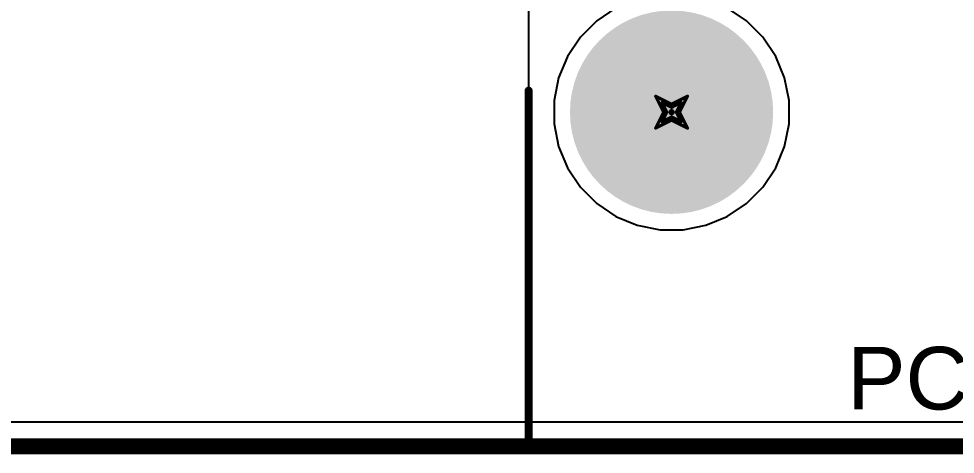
# Model space of a CAD drawing. Header units: inches. Extents: x -11 to 5428, y 0 to 5423.
# Drawn here: x 255.08 to 270.05, y -0.13 to 6.83 of the extents above; entities that cross this region are included whole.
import ezdxf

# ---------------------------------------------------------------- set-up
doc = ezdxf.new("R2010")
doc.units = ezdxf.units.IN
for name, color, linetype in [('Board Outline', 216, 'Continuous'), ('Bottom Layer', 5, 'Continuous'), ('Bottom Solder', 6, 'Continuous'), ('Drill Drawing', 1, 'Continuous'), ('GND', 16, 'Continuous'), ('Pad Holes', 156, 'Continuous'), ('PWR', 76, 'Continuous'), ('Top Layer', 1, 'Continuous'), ('Top Overlay', 2, 'Continuous'), ('Top Solder', 216, 'Continuous')]:
    doc.layers.add(name, color=color, linetype=linetype)
doc.styles.add('Arial', font='', dxfattribs={"height": 0.2})
doc.styles.get('Arial').set_extended_font_data('Arial')

# ---------------------------------------------------------------- blocks, each defined once
blk = doc.blocks.new('2_406549_1_772')
at = {"layer": 'Bottom Solder'}
h = blk.add_hatch(color=6, dxfattribs=at)
edge = h.paths.add_edge_path()
edge.add_arc((-6.35, -5.84), 0.0508, 0, 360)
at = {"layer": 'Pad Holes'}
h = blk.add_hatch(color=7, dxfattribs=at)
edge = h.paths.add_edge_path()
edge.add_arc((-6.35, -5.84), 1.625, 0, 360)
at = {"layer": 'Top Solder'}
h = blk.add_hatch(color=216, dxfattribs=at)
edge = h.paths.add_edge_path()
edge.add_arc((-6.35, -5.84), 0.0508, 0, 360)
at = {"layer": 'Top Overlay'}
for points in [[(-8.636, -11.176, 0.127, 0.127, 0), (-8.636, -5.496, 0.127, 0.127, 0)], [(-8.636, -11.176, 0.127, 0.127, 0), (8.636, -11.176, 0.127, 0.127, 0)]]:
    blk.add_lwpolyline(points, format="xyseb", dxfattribs=at)
for points in [[(-8.668, -5.496, 0.0635, 0.0635, 1), (-8.604, -5.496, 0.0635, 0.0635, 1)], [(-8.668, -11.176, 0.0635, 0.0635, 1), (-8.604, -11.176, 0.0635, 0.0635, 1)], [(-8.668, -11.176, 0.0635, 0.0635, 1), (-8.604, -11.176, 0.0635, 0.0635, 1)]]:
    blk.add_lwpolyline(points, format="xyseb", close=True, dxfattribs=at)
at = {"layer": 'Top Overlay', "style": 'Arial'}
blk.add_text('PCB Edge', height=1, rotation=360, dxfattribs=at).set_placement((-3.54, -10.589))

msp = doc.modelspace()

# ---------------------------------------------------------------- linework, layer by layer
at = {"layer": 'Board Outline'}
msp.add_lwpolyline([(0, 0, 0.254, 0.254, 0), (344, 0, 0.254, 0.254, 0)], format="xyseb", dxfattribs=at)
at = {"layer": 'Bottom Layer'}
for p, q in [((263.231, 16.003), (263.231, 0.001)), ((263.231, 7.501), (263.231, 0.388)), ((263.231, 0.388), (220.282, 0.388)), ((263.231, 0.001), (305.819, 0.001))]:
    msp.add_line(p, q, dxfattribs=at)
at = {"layer": 'Drill Drawing'}
for points in [[(265.263, 5.591, 0.0508, 0.0508, 0), (265.517, 5.464, 0.0508, 0.0508, 0)], [(265.263, 5.591, 0.0508, 0.0508, 0), (265.39, 5.337, 0.0508, 0.0508, 0)], [(265.517, 5.464, 0.0508, 0.0508, 0), (265.771, 5.591, 0.0508, 0.0508, 0)], [(265.644, 5.337, 0.0508, 0.0508, 0), (265.771, 5.591, 0.0508, 0.0508, 0)], [(265.365, 5.49, 0.0508, 0.0508, 0), (265.517, 5.414, 0.0508, 0.0508, 0)], [(265.365, 5.49, 0.0508, 0.0508, 0), (265.441, 5.337, 0.0508, 0.0508, 0)], [(265.517, 5.414, 0.0508, 0.0508, 0), (265.669, 5.49, 0.0508, 0.0508, 0)], [(265.593, 5.337, 0.0508, 0.0508, 0), (265.669, 5.49, 0.0508, 0.0508, 0)], [(265.263, 5.083, 0.0508, 0.0508, 0), (265.39, 5.337, 0.0508, 0.0508, 0)], [(265.365, 5.185, 0.0508, 0.0508, 0), (265.441, 5.337, 0.0508, 0.0508, 0)], [(265.365, 5.185, 0.0508, 0.0508, 0), (265.517, 5.261, 0.0508, 0.0508, 0)], [(265.517, 5.261, 0.0508, 0.0508, 0), (265.669, 5.185, 0.0508, 0.0508, 0)], [(265.593, 5.337, 0.0508, 0.0508, 0), (265.669, 5.185, 0.0508, 0.0508, 0)], [(265.644, 5.337, 0.0508, 0.0508, 0), (265.771, 5.083, 0.0508, 0.0508, 0)], [(265.263, 5.083, 0.0508, 0.0508, 0), (265.517, 5.21, 0.0508, 0.0508, 0)], [(265.517, 5.21, 0.0508, 0.0508, 0), (265.771, 5.083, 0.0508, 0.0508, 0)]]:
    msp.add_lwpolyline(points, format="xyseb", dxfattribs=at)
for points in [[(265.25, 5.591, 0.0254, 0.0254, 1), (265.276, 5.591, 0.0254, 0.0254, 1)], [(265.25, 5.591, 0.0254, 0.0254, 1), (265.276, 5.591, 0.0254, 0.0254, 1)], [(265.758, 5.591, 0.0254, 0.0254, 1), (265.784, 5.591, 0.0254, 0.0254, 1)], [(265.758, 5.591, 0.0254, 0.0254, 1), (265.784, 5.591, 0.0254, 0.0254, 1)], [(265.352, 5.49, 0.0254, 0.0254, 1), (265.377, 5.49, 0.0254, 0.0254, 1)], [(265.352, 5.49, 0.0254, 0.0254, 1), (265.377, 5.49, 0.0254, 0.0254, 1)], [(265.504, 5.464, 0.0254, 0.0254, 1), (265.53, 5.464, 0.0254, 0.0254, 1)], [(265.504, 5.464, 0.0254, 0.0254, 1), (265.53, 5.464, 0.0254, 0.0254, 1)], [(265.504, 5.414, 0.0254, 0.0254, 1), (265.53, 5.414, 0.0254, 0.0254, 1)], [(265.504, 5.414, 0.0254, 0.0254, 1), (265.53, 5.414, 0.0254, 0.0254, 1)], [(265.657, 5.49, 0.0254, 0.0254, 1), (265.682, 5.49, 0.0254, 0.0254, 1)], [(265.657, 5.49, 0.0254, 0.0254, 1), (265.682, 5.49, 0.0254, 0.0254, 1)], [(265.377, 5.337, 0.0254, 0.0254, 1), (265.403, 5.337, 0.0254, 0.0254, 1)], [(265.377, 5.337, 0.0254, 0.0254, 1), (265.403, 5.337, 0.0254, 0.0254, 1)], [(265.428, 5.337, 0.0254, 0.0254, 1), (265.454, 5.337, 0.0254, 0.0254, 1)], [(265.428, 5.337, 0.0254, 0.0254, 1), (265.454, 5.337, 0.0254, 0.0254, 1)], [(265.504, 5.261, 0.0254, 0.0254, 1), (265.53, 5.261, 0.0254, 0.0254, 1)], [(265.504, 5.261, 0.0254, 0.0254, 1), (265.53, 5.261, 0.0254, 0.0254, 1)], [(265.581, 5.337, 0.0254, 0.0254, 1), (265.606, 5.337, 0.0254, 0.0254, 1)], [(265.581, 5.337, 0.0254, 0.0254, 1), (265.606, 5.337, 0.0254, 0.0254, 1)], [(265.631, 5.337, 0.0254, 0.0254, 1), (265.657, 5.337, 0.0254, 0.0254, 1)], [(265.631, 5.337, 0.0254, 0.0254, 1), (265.657, 5.337, 0.0254, 0.0254, 1)], [(265.25, 5.083, 0.0254, 0.0254, 1), (265.276, 5.083, 0.0254, 0.0254, 1)], [(265.25, 5.083, 0.0254, 0.0254, 1), (265.276, 5.083, 0.0254, 0.0254, 1)], [(265.352, 5.185, 0.0254, 0.0254, 1), (265.377, 5.185, 0.0254, 0.0254, 1)], [(265.352, 5.185, 0.0254, 0.0254, 1), (265.377, 5.185, 0.0254, 0.0254, 1)], [(265.504, 5.21, 0.0254, 0.0254, 1), (265.53, 5.21, 0.0254, 0.0254, 1)], [(265.504, 5.21, 0.0254, 0.0254, 1), (265.53, 5.21, 0.0254, 0.0254, 1)], [(265.657, 5.185, 0.0254, 0.0254, 1), (265.682, 5.185, 0.0254, 0.0254, 1)], [(265.657, 5.185, 0.0254, 0.0254, 1), (265.682, 5.185, 0.0254, 0.0254, 1)], [(265.758, 5.083, 0.0254, 0.0254, 1), (265.784, 5.083, 0.0254, 0.0254, 1)], [(265.758, 5.083, 0.0254, 0.0254, 1), (265.784, 5.083, 0.0254, 0.0254, 1)]]:
    msp.add_lwpolyline(points, format="xyseb", close=True, dxfattribs=at)
at = {"layer": 'GND'}
for p, q in [((264.627, 7.003), (264.319, 6.797)), ((266.715, 6.797), (266.407, 7.003)), ((264.319, 6.797), (264.058, 6.535)), ((266.977, 6.535), (266.715, 6.797)), ((264.058, 6.535), (263.852, 6.227)), ((267.182, 6.227), (266.977, 6.535)), ((263.852, 6.227), (263.71, 5.886)), ((267.324, 5.886), (267.182, 6.227)), ((263.71, 5.886), (263.638, 5.522)), ((267.396, 5.522), (267.324, 5.886)), ((263.638, 5.522), (263.638, 5.152)), ((267.396, 5.152), (267.396, 5.522)), ((263.638, 5.152), (263.71, 4.789)), ((267.324, 4.789), (267.396, 5.152)), ((263.71, 4.789), (263.852, 4.447)), ((267.182, 4.447), (267.324, 4.789)), ((263.852, 4.447), (264.058, 4.14)), ((266.977, 4.14), (267.182, 4.447)), ((264.058, 4.14), (264.319, 3.878)), ((266.715, 3.878), (266.977, 4.14)), ((264.319, 3.878), (264.627, 3.672)), ((266.407, 3.672), (266.715, 3.878)), ((264.627, 3.672), (264.969, 3.531)), ((266.065, 3.531), (266.407, 3.672)), ((264.969, 3.531), (265.332, 3.458)), ((265.332, 3.458), (265.702, 3.458)), ((265.702, 3.458), (266.065, 3.531)), ((343.612, 0.388), (0.388, 0.388))]:
    msp.add_line(p, q, dxfattribs=at)
at = {"layer": 'PWR'}
for p, q in [((264.627, 7.003), (264.319, 6.797)), ((266.715, 6.797), (266.407, 7.003)), ((264.319, 6.797), (264.058, 6.535)), ((266.977, 6.535), (266.715, 6.797)), ((264.058, 6.535), (263.852, 6.227)), ((267.182, 6.227), (266.977, 6.535)), ((263.852, 6.227), (263.71, 5.886)), ((267.324, 5.886), (267.182, 6.227)), ((263.71, 5.886), (263.638, 5.522)), ((267.396, 5.522), (267.324, 5.886)), ((263.638, 5.522), (263.638, 5.152)), ((267.396, 5.152), (267.396, 5.522)), ((263.638, 5.152), (263.71, 4.789)), ((267.324, 4.789), (267.396, 5.152)), ((263.71, 4.789), (263.852, 4.447)), ((267.182, 4.447), (267.324, 4.789)), ((263.852, 4.447), (264.058, 4.14)), ((266.977, 4.14), (267.182, 4.447)), ((264.058, 4.14), (264.319, 3.878)), ((266.715, 3.878), (266.977, 4.14)), ((264.319, 3.878), (264.627, 3.672)), ((266.407, 3.672), (266.715, 3.878)), ((264.627, 3.672), (264.969, 3.531)), ((266.065, 3.531), (266.407, 3.672)), ((264.969, 3.531), (265.332, 3.458)), ((265.332, 3.458), (265.702, 3.458)), ((265.702, 3.458), (266.065, 3.531)), ((312.229, 0.388), (228.549, 0.388))]:
    msp.add_line(p, q, dxfattribs=at)
at = {"layer": 'Top Layer'}
for p, q in [((263.231, 16.003), (263.231, 0.001)), ((263.231, 7.501), (263.231, 0.388)), ((263.231, 0.388), (220.282, 0.388)), ((263.231, 0.001), (305.819, 0.001))]:
    msp.add_line(p, q, dxfattribs=at)

# ---------------------------------------------------------------- block references
msp.add_blockref('2_406549_1_772', (271.867, 11.177))

doc.saveas('drawing.dxf')
